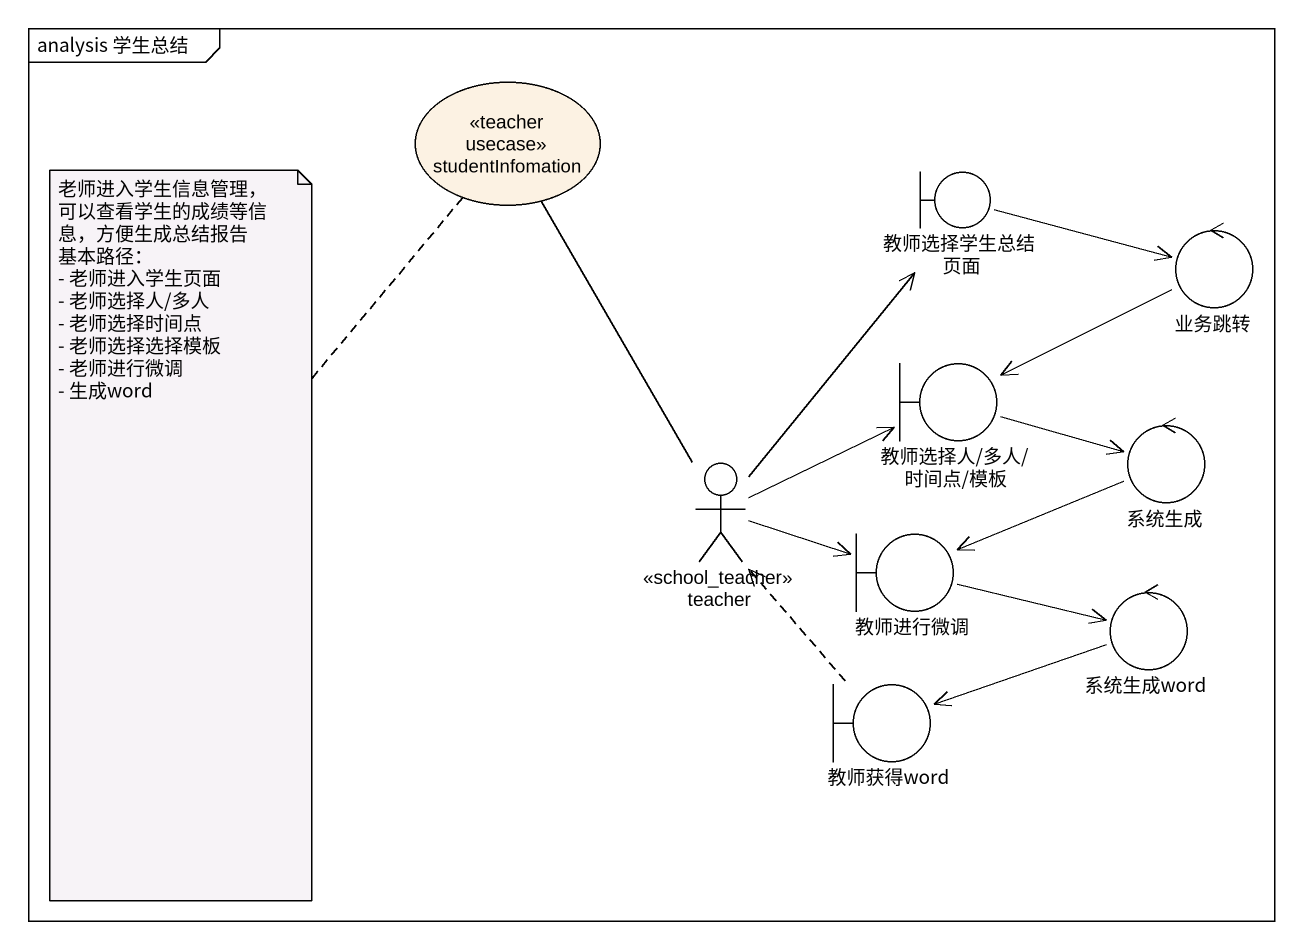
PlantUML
@startuml
mainframe analysis 学生总结
usecase studentInfomation <<teacher usecase>>
boundary 教师选择学生总结页面
control 业务跳转
boundary "教师选择人/多人/时间点/模板" as 教师选择人_多人_时间点_模板
actor teacher <<school_teacher>>
control 系统生成
boundary 教师进行微调
control 系统生成word
boundary 教师获得word
教师选择学生总结页面 -right-> 业务跳转
业务跳转 -left-> 教师选择人_多人_时间点_模板
教师选择人_多人_时间点_模板 -right-> 系统生成
teacher -up- studentInfomation
teacher -up-> 教师选择学生总结页面
teacher -right-> 教师选择人_多人_时间点_模板
teacher -right-> 教师进行微调
系统生成 -left-> 教师进行微调
教师进行微调 -right-> 系统生成word
系统生成word -left-> 教师获得word
教师获得word .up.> teacher
note bottom of studentInfomation
  老师进入学生信息管理，可以查看学生的成绩等信息，方便生成总结报告
  基本路径：
  - 老师进入学生页面
  - 老师选择人/多人
  - 老师选择时间点
  - 老师选择选择模板
  - 老师进行微调
  - 生成word
end note
@enduml
